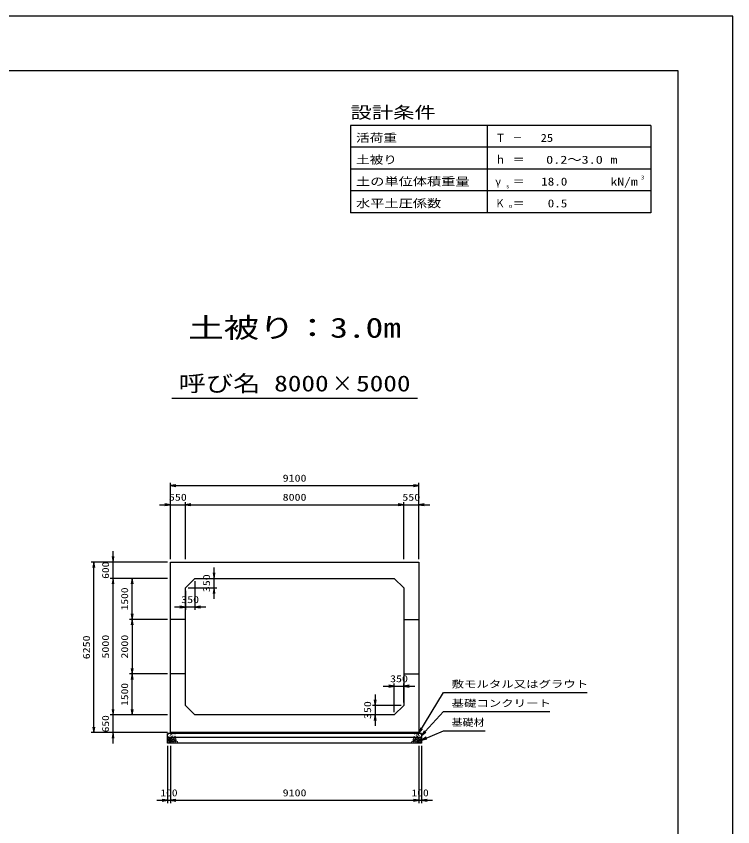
# Model space of a CAD drawing. Units: millimetres at full size. Extents: x 0 to 84100, y 0 to 59400.
# Drawn here: x 57854 to 84100, y 29700 to 59400 of the extents above; entities that cross this region are included whole.
import ezdxf
from ezdxf.enums import TextEntityAlignment as Align

# ---------------------------------------------------------------- set-up
doc = ezdxf.new("R2010")
doc.units = ezdxf.units.MM
for name, color, linetype, lineweight in [('D-DCR-HCHn', 4, 'Continuous', 9), ('D-STR-DIM', 7, 'Continuous', 25), ('D-STR-STRn', 1, 'Continuous', 25), ('D-STR-TXT', 7, 'Continuous', 25), ('D-TTL', 2, 'Continuous', 25), ('D-TTL-FRAM', 2, 'Continuous', 25), ('D-TTL-LINE', 7, 'Continuous', 25), ('D-TTL-TXT', 7, 'Continuous', 25)]:
    doc.layers.add(name, color=color, linetype=linetype, lineweight=lineweight)
doc.styles.add('ＭＳ ゴシック', font='')
doc.styles.get('ＭＳ ゴシック').set_extended_font_data('MS Gothic')

# ---------------------------------------------------------------- blocks, each defined once
blk = doc.blocks.new('open_arrow')
at = {"color": 0, "linetype": 'Continuous', "lineweight": -2}
blk.add_lwpolyline([(7.5, 1.25), (0, 0), (7.5, -1.25)], dxfattribs=at)

msp = doc.modelspace()

# ---------------------------------------------------------------- linework, layer by layer
at = {"layer": 'D-DCR-HCHn'}
for points in [[(63543.432, 32968.547), (63526.093, 32966.446), (63514.258, 32958.701), (63514.626, 32939.819), (63520.514, 32926.087), (63535.025, 32926.185), (63555.107, 32929.153), (63564.799, 32943.689), (63574.082, 32953.492), (63576.884, 32964.345), (63564.099, 32968.547), (63543.082, 32968.547)], [(72556.568, 32968.547), (72573.907, 32966.446), (72585.742, 32958.701), (72585.374, 32939.819), (72579.486, 32926.087), (72564.975, 32926.185), (72544.893, 32929.153), (72535.201, 32943.689), (72525.918, 32953.492), (72523.116, 32964.345), (72535.901, 32968.547), (72556.918, 32968.547)]]:
    msp.add_lwpolyline(points, dxfattribs=at)
for points in [[(63632.012, 32929.601), (63625.964, 32935.086), (63624.897, 32940.792), (63628.414, 32953.305), (63638.71, 32967.61), (63661.004, 32966.105), (63682.571, 32955.811), (63697.195, 32935.597), (63695.021, 32922.456), (63688.02, 32915.716), (63676.769, 32913.215), (63660.511, 32917.483), (63639.289, 32924.481)], [(72467.988, 32929.601), (72474.036, 32935.086), (72475.103, 32940.792), (72471.586, 32953.305), (72461.29, 32967.61), (72438.996, 32966.105), (72417.429, 32955.811), (72402.805, 32935.597), (72404.979, 32922.456), (72411.98, 32915.716), (72423.231, 32913.215), (72439.489, 32917.483), (72460.711, 32924.481)], [(63407.281, 32903.808), (63400.346, 32883.005), (63409.592, 32869.136), (63432.707, 32866.824), (63448.488, 32873.599), (63441.952, 32889.939), (63446.575, 32899.185), (63437.33, 32908.431), (63423.461, 32913.053)], [(63451.155, 32827.009), (63468.277, 32852.692), (63466.137, 32859.112), (63442.594, 32865.533), (63421.192, 32863.393), (63406.21, 32850.551), (63404.07, 32835.57), (63406.21, 32820.588), (63423.332, 32816.308)], [(63459.716, 32773.503), (63474.698, 32779.924), (63478.978, 32801.326), (63470.417, 32816.308), (63455.435, 32820.588), (63436.173, 32818.448), (63414.771, 32809.887), (63404.07, 32797.045), (63404.07, 32782.064), (63410.49, 32773.503), (63436.173, 32775.643)], [(63451.198, 32961.594), (63430.395, 32966.217), (63411.904, 32956.971), (63409.592, 32936.168), (63414.215, 32919.988), (63437.33, 32913.053), (63453.51, 32913.053), (63460.444, 32924.611), (63460.444, 32950.037)], [(63469.69, 32963.906), (63462.756, 32943.102), (63465.067, 32919.988), (63448.887, 32894.562), (63469.69, 32883.005), (63492.805, 32894.562), (63506.673, 32913.053), (63511.296, 32943.102), (63506.673, 32959.283), (63492.805, 32966.217)], [(63474.313, 32883.005), (63462.756, 32873.759), (63467.379, 32866.824), (63483.559, 32866.824), (63490.493, 32869.136), (63495.116, 32878.382), (63488.182, 32885.316)], [(63511.082, 32827.009), (63521.783, 32852.692), (63513.222, 32863.393), (63487.539, 32863.393), (63476.838, 32859.112), (63466.137, 32844.131), (63466.137, 32831.289), (63476.838, 32814.167), (63489.679, 32812.027)], [(63506.801, 32779.924), (63506.801, 32805.606), (63496.1, 32812.027), (63485.399, 32805.606), (63483.259, 32790.625), (63485.399, 32777.783), (63500.381, 32773.503)], [(63508.985, 32908.431), (63497.427, 32880.693), (63506.673, 32869.136), (63534.411, 32869.136), (63545.968, 32873.759), (63557.525, 32889.939), (63557.525, 32903.808), (63545.968, 32922.299), (63532.099, 32924.611)], [(63547.466, 32775.643), (63553.886, 32794.905), (63551.746, 32816.308), (63566.728, 32839.85), (63547.466, 32850.551), (63526.063, 32839.85), (63513.222, 32822.728), (63508.941, 32794.905), (63513.222, 32779.924), (63526.063, 32773.503)], [(63543.185, 32850.551), (63553.886, 32859.112), (63549.606, 32865.533), (63534.624, 32865.533), (63528.204, 32863.393), (63523.923, 32854.832), (63530.344, 32848.411)], [(63564.588, 32777.783), (63583.85, 32773.503), (63600.972, 32782.064), (63603.112, 32801.326), (63600.968, 32824.878), (63577.429, 32832.327), (63562.447, 32828.603), (63556.027, 32812.027), (63556.027, 32788.484)], [(63613.203, 32829.532), (63577.829, 32836.129), (63562.782, 32848.266), (63558.03, 32867.263), (63572.713, 32881.629), (63601.323, 32889.69), (63622.97, 32876.761), (63636.961, 32859.347), (63633.002, 32841.67)], [(63573.447, 32886.214), (63560.689, 32890.569), (63559.425, 32918.678), (63572.512, 32947.359), (63589.448, 32963.536), (63621.403, 32957.032), (63624.133, 32921.913), (63613.816, 32909.876), (63585.739, 32894.301)], [(63604.798, 32895.711), (63606.454, 32889.566), (63612.011, 32885.193), (63624.19, 32883.302), (63635.305, 32889.802), (63645.592, 32899.138), (63654.858, 32907.333), (63654.635, 32913.462), (63648.736, 32918.875), (63634.203, 32920.356), (63621.47, 32914.383), (63612.011, 32905.165), (63607.281, 32900.556)], [(63612.352, 32823.637), (63627.306, 32832.556), (63653.44, 32832.292), (63674.93, 32813.525), (63678.643, 32784.899), (63664.853, 32774.245), (63628.098, 32771.871), (63611.731, 32781.633), (63607.172, 32804.06)], [(63693.372, 32861.832), (63698.688, 32866.874), (63705.476, 32875.68), (63707.145, 32883.275), (63703.144, 32897.685), (63689.088, 32908.67), (63668.907, 32907.89), (63641.698, 32893.001), (63632.086, 32880.757), (63635.152, 32866.784), (63644.778, 32860.04), (63653.599, 32859.145), (63667.363, 32859.524), (63680.808, 32861.002)], [(63649.971, 32835.265), (63654.183, 32838.446), (63657.686, 32843.505), (63657.81, 32850.431), (63653.414, 32856.067), (63645.769, 32857.977), (63639.356, 32856.179), (63637.704, 32850.442), (63636.896, 32844.835), (63637.881, 32837.456), (63643.975, 32834.127)], [(63677.597, 32820.331), (63667.895, 32825.079), (63660.89, 32833.822), (63660.719, 32845.084), (63664.942, 32855.627), (63680.189, 32857.625), (63695.054, 32858.018), (63709.481, 32852.512), (63711.849, 32843.273), (63699.54, 32832.195), (63684.555, 32823.15)], [(63709.972, 32772.493), (63694.837, 32774.274), (63684.866, 32779.787), (63680.835, 32792.722), (63680.945, 32804.963), (63690.172, 32821.678), (63708.242, 32832.822), (63735.731, 32828.403), (63757.453, 32820.334), (63762.643, 32796.125), (63758.03, 32778.257), (63736.884, 32772.877)], [(72390.028, 32772.493), (72405.163, 32774.274), (72415.134, 32779.787), (72419.165, 32792.722), (72419.055, 32804.963), (72409.828, 32821.678), (72391.758, 32832.822), (72364.269, 32828.403), (72342.547, 32820.334), (72337.357, 32796.125), (72341.97, 32778.257), (72363.116, 32772.877)], [(72422.403, 32820.331), (72432.105, 32825.079), (72439.11, 32833.822), (72439.281, 32845.084), (72435.058, 32855.627), (72419.811, 32857.625), (72404.946, 32858.018), (72390.519, 32852.512), (72388.151, 32843.273), (72400.46, 32832.195), (72415.445, 32823.15)], [(72406.628, 32861.832), (72401.312, 32866.874), (72394.524, 32875.68), (72392.855, 32883.275), (72396.856, 32897.685), (72410.912, 32908.67), (72431.093, 32907.89), (72458.302, 32893.001), (72467.914, 32880.757), (72464.848, 32866.784), (72455.222, 32860.04), (72446.401, 32859.145), (72432.637, 32859.524), (72419.192, 32861.002)], [(72487.648, 32823.637), (72472.694, 32832.556), (72446.56, 32832.292), (72425.07, 32813.525), (72421.357, 32784.899), (72435.147, 32774.245), (72471.902, 32771.871), (72488.269, 32781.633), (72492.828, 32804.06)], [(72450.029, 32835.265), (72445.817, 32838.446), (72442.314, 32843.505), (72442.19, 32850.431), (72446.586, 32856.067), (72454.231, 32857.977), (72460.644, 32856.179), (72462.296, 32850.442), (72463.104, 32844.835), (72462.119, 32837.456), (72456.025, 32834.127)], [(72495.202, 32895.711), (72493.546, 32889.566), (72487.989, 32885.193), (72475.81, 32883.302), (72464.695, 32889.802), (72454.408, 32899.138), (72445.142, 32907.333), (72445.365, 32913.462), (72451.264, 32918.875), (72465.797, 32920.356), (72478.53, 32914.383), (72487.989, 32905.165), (72492.719, 32900.556)], [(72486.797, 32829.532), (72522.171, 32836.129), (72537.218, 32848.266), (72541.97, 32867.263), (72527.287, 32881.629), (72498.677, 32889.69), (72477.03, 32876.761), (72463.039, 32859.347), (72466.998, 32841.67)], [(72526.553, 32886.214), (72539.311, 32890.569), (72540.575, 32918.678), (72527.488, 32947.359), (72510.552, 32963.536), (72478.597, 32957.032), (72475.867, 32921.913), (72486.184, 32909.876), (72514.261, 32894.301)], [(72535.412, 32777.783), (72516.15, 32773.503), (72499.028, 32782.064), (72496.888, 32801.326), (72499.032, 32824.878), (72522.571, 32832.327), (72537.553, 32828.603), (72543.973, 32812.027), (72543.973, 32788.484)], [(72552.534, 32775.643), (72546.114, 32794.905), (72548.254, 32816.308), (72533.272, 32839.85), (72552.534, 32850.551), (72573.937, 32839.85), (72586.778, 32822.728), (72591.059, 32794.905), (72586.778, 32779.924), (72573.937, 32773.503)], [(72591.015, 32908.431), (72602.573, 32880.693), (72593.327, 32869.136), (72565.589, 32869.136), (72554.032, 32873.759), (72542.475, 32889.939), (72542.475, 32903.808), (72554.032, 32922.299), (72567.901, 32924.611)], [(72556.815, 32850.551), (72546.114, 32859.112), (72550.394, 32865.533), (72565.376, 32865.533), (72571.796, 32863.393), (72576.077, 32854.832), (72569.656, 32848.411)], [(72588.918, 32827.009), (72578.217, 32852.692), (72586.778, 32863.393), (72612.461, 32863.393), (72623.162, 32859.112), (72633.863, 32844.131), (72633.863, 32831.289), (72623.162, 32814.167), (72610.321, 32812.027)], [(72630.31, 32963.906), (72637.244, 32943.102), (72634.933, 32919.988), (72651.113, 32894.562), (72630.31, 32883.005), (72607.195, 32894.562), (72593.327, 32913.053), (72588.704, 32943.102), (72593.327, 32959.283), (72607.195, 32966.217)], [(72593.199, 32779.924), (72593.199, 32805.606), (72603.9, 32812.027), (72614.601, 32805.606), (72616.741, 32790.625), (72614.601, 32777.783), (72599.619, 32773.503)], [(72625.687, 32883.005), (72637.244, 32873.759), (72632.621, 32866.824), (72616.441, 32866.824), (72609.507, 32869.136), (72604.884, 32878.382), (72611.818, 32885.316)], [(72640.284, 32773.503), (72625.302, 32779.924), (72621.022, 32801.326), (72629.583, 32816.308), (72644.565, 32820.588), (72663.827, 32818.448), (72685.229, 32809.887), (72695.93, 32797.045), (72695.93, 32782.064), (72689.51, 32773.503), (72663.827, 32775.643)], [(72648.845, 32827.009), (72631.723, 32852.692), (72633.863, 32859.112), (72657.406, 32865.533), (72678.808, 32863.393), (72693.79, 32850.551), (72695.93, 32835.57), (72693.79, 32820.588), (72676.668, 32816.308)], [(72648.802, 32961.594), (72669.605, 32966.217), (72688.096, 32956.971), (72690.408, 32936.168), (72685.785, 32919.988), (72662.67, 32913.053), (72646.49, 32913.053), (72639.556, 32924.611), (72639.556, 32950.037)], [(72692.719, 32903.808), (72699.654, 32883.005), (72690.408, 32869.136), (72667.293, 32866.824), (72651.512, 32873.599), (72658.048, 32889.939), (72653.425, 32899.185), (72662.67, 32908.431), (72676.539, 32913.053)]]:
    msp.add_lwpolyline(points, close=True, dxfattribs=at)
for centre, radius in [((63416.091, 33086.145), 4.5), ((63417.803, 33005.879), 4.5), ((63493.437, 33038.641), 4.5), ((63525.004, 33086.145), 11.25), ((63559.996, 33014.955), 11.25), ((63591.563, 33062.459), 4.5), ((63667.197, 33095.221), 4.5), ((63668.909, 33014.955), 4.5), ((72431.091, 33014.955), 4.5), ((72432.803, 33095.221), 4.5), ((72508.437, 33062.459), 4.5), ((72540.004, 33014.955), 11.25), ((72574.996, 33086.145), 11.25), ((72606.563, 33038.641), 4.5), ((72682.197, 33005.879), 4.5), ((72683.909, 33086.145), 4.5)]:
    msp.add_circle(centre, radius, dxfattribs=at)
at = {"layer": 'D-STR-DIM'}
for p, q in [((63500, 39500), (63500, 42300)), ((63500, 42200), (72600, 42200)), ((72600, 39500), (72600, 42300)), ((63500, 39500), (63500, 41600)), ((64050, 39500), (64050, 41600)), ((64050, 39500), (64050, 41600)), ((72050, 39500), (72050, 41600)), ((72050, 39500), (72050, 41600)), ((72600, 39500), (72600, 41600)), ((63100, 41500), (64450, 41500)), ((64050, 41500), (72050, 41500)), ((71650, 41500), (73000, 41500)), ((61400, 38400), (61400, 39800)), ((63400, 39400), (60600, 39400)), ((60700, 33150), (60700, 39400)), ((63400, 39400), (61300, 39400)), ((65100, 38050), (65100, 39200)), ((63400, 38800), (61300, 38800)), ((63400, 38800), (61300, 38800)), ((61400, 33800), (61400, 38800)), ((63400, 38800), (62000, 38800)), ((62100, 37300), (62100, 38800)), ((64400, 38700), (64400, 37650)), ((64500, 38800), (65200, 38800)), ((64050, 38350), (64050, 37650)), ((64150, 38450), (65200, 38450)), ((64800, 37750), (63650, 37750)), ((63400, 37300), (62000, 37300)), ((63400, 37300), (62000, 37300)), ((62100, 37300), (62100, 35300)), ((63400, 35300), (62000, 35300)), ((63400, 35300), (62000, 35300)), ((62100, 33800), (62100, 35300)), ((71300, 34850), (72450, 34850)), ((71700, 33900), (71700, 34950)), ((72050, 34250), (72050, 34950)), ((71000, 34550), (71000, 33400)), ((61400, 32750), (61400, 34200)), ((71950, 34150), (70900, 34150)), ((63400, 33800), (61300, 33800)), ((63400, 33800), (61300, 33800)), ((63400, 33800), (62000, 33800)), ((71600, 33800), (70900, 33800)), ((63400, 33150), (60600, 33150)), ((63400, 33150), (61300, 33150)), ((63400, 32670), (63400, 30570)), ((63500, 32670), (63500, 30570)), ((63500, 32670), (63500, 30570)), ((72600, 32670), (72600, 30570)), ((72600, 32670), (72600, 30570)), ((72700, 32670), (72700, 30570)), ((63000, 30670), (63900, 30670)), ((63500, 30670), (72600, 30670)), ((72200, 30670), (73100, 30670))]:
    msp.add_line(p, q, dxfattribs=at)
at = {"layer": 'D-STR-STRn'}
for p, q in [((63500, 39400), (72600, 39400)), ((63500, 33150), (63500, 39400)), ((72600, 39400), (72600, 33150)), ((64050, 38450), (64400, 38800)), ((64400, 38800), (71700, 38800)), ((71700, 38800), (72050, 38450)), ((64050, 34150), (64050, 38450)), ((72050, 38450), (72050, 34150)), ((64050, 37300), (63500, 37300)), ((72050, 37300), (72600, 37300)), ((64050, 35300), (63500, 35300)), ((72050, 35300), (72600, 35300)), ((64400, 33800), (64050, 34150)), ((72050, 34150), (71700, 33800)), ((71700, 33800), (64400, 33800)), ((72700, 33120), (63400, 33120)), ((63400, 32770), (63400, 33120)), ((72700, 32970), (63400, 32970)), ((72600, 33150), (63500, 33150)), ((63500, 33150), (63500, 33120)), ((72600, 33150), (72600, 33120)), ((72700, 33120), (72700, 32770)), ((72700, 32770), (63400, 32770))]:
    msp.add_line(p, q, dxfattribs=at)
at = {"layer": 'D-STR-TXT'}
for points in [[(72600, 33135), (73500, 34620), (73700, 34620), (78767.513, 34620)], [(72700, 33045), (73500, 33920), (73700, 33920), (77403.046, 33920)], [(72700, 32870), (73500, 33220), (73700, 33220), (75029.442, 33220)]]:
    msp.add_lwpolyline(points, dxfattribs=at)
at = {"layer": 'D-TTL'}
for points in [[(0, 0), (84100, 0), (84100, 59400), (0, 59400)], [(2000, 2000), (82100, 2000), (82100, 57400), (2000, 57400)]]:
    msp.add_lwpolyline(points, close=True, dxfattribs=at)
at = {"layer": 'D-TTL-FRAM'}
for p, q in [((81100, 55400), (70100, 55400)), ((70100, 55400), (70100, 52200)), ((81100, 55400), (81100, 52200)), ((81100, 52200), (70100, 52200))]:
    msp.add_line(p, q, dxfattribs=at)
at = {"layer": 'D-TTL-LINE'}
for p, q in [((75100, 55400), (75100, 52200)), ((81100, 54600), (70100, 54600)), ((81100, 53800), (70100, 53800)), ((81100, 53000), (70100, 53000))]:
    msp.add_line(p, q, dxfattribs=at)
at = {"layer": 'D-TTL-TXT'}
msp.add_line((63550, 45400), (72550, 45400), dxfattribs=at)

# ---------------------------------------------------------------- block references
at = {"layer": 'D-STR-DIM', "xscale": 26.7, "yscale": 26.7}
for p in [(63500, 42200), (64050, 41500), (64050, 41500), (72600, 41500), (64400, 37750), (72050, 34850), (63500, 30670), (63500, 30670), (72700, 30670)]:
    msp.add_blockref('open_arrow', p, dxfattribs=at)
for p, rotation in [((72600, 42200), 180), ((63500, 41500), 180), ((72050, 41500), 180), ((72050, 41500), 180), ((61400, 39400), 90), ((60700, 39400), 270), ((65100, 38800), 90), ((61400, 38800), 270), ((61400, 38800), 270), ((62100, 38800), 270), ((65100, 38450), 270), ((64050, 37750), 180), ((62100, 37300), 90), ((62100, 37300), 270), ((62100, 35300), 90), ((62100, 35300), 270), ((71700, 34850), 180), ((71000, 34150), 90), ((61400, 33800), 90), ((61400, 33800), 90), ((62100, 33800), 90), ((71000, 33800), 270), ((60700, 33150), 90), ((61400, 33150), 270), ((63400, 30670), 180), ((72600, 30670), 180), ((72600, 30670), 180)]:
    msp.add_blockref('open_arrow', p, dxfattribs=dict(at, rotation=rotation))
at = {"layer": 'D-STR-TXT', "xscale": 26.7, "yscale": 26.7}
for p, rotation in [((72600, 33135), 58.8), ((72700, 33045), 47.6), ((72700, 32870), 23.6)]:
    msp.add_blockref('open_arrow', p, dxfattribs=dict(at, rotation=rotation))

# ---------------------------------------------------------------- texts
at = {"layer": 'D-STR-DIM', "style": 'ＭＳ ゴシック'}
for s, width, p in [('9100', 1.25, (68050, 42475)), ('550', 1.25, (63775, 41775)), ('8000', 1.25, (68050, 41775)), ('550', 1.25, (72325, 41775)), ('350', 1.25, (64225, 38025)), ('350', 1.25, (71875, 35125)), ('100', 1.2, (63450, 30945)), ('9100', 1.25, (68050, 30945)), ('100', 1.2, (72650, 30945))]:
    msp.add_text(s, height=256.6, dxfattribs=dict(at, width=width)).set_placement(p, align=Align.MIDDLE_CENTER)
for s, width, p in [('600', 1.2, (61125, 39100)), ('350', 1.25, (64825, 38625)), ('1500', 1.2, (61825, 38050)), ('6250', 1.25, (60425, 36275)), ('5000', 1.25, (61125, 36300)), ('2000', 1.25, (61825, 36300)), ('1500', 1.2, (61825, 34550)), ('350', 1.25, (70725, 33975)), ('650', 1.2, (61125, 33475))]:
    msp.add_text(s, height=256.6, rotation=90, dxfattribs=dict(at, width=width)).set_placement(p, align=Align.MIDDLE_CENTER)
at = {"layer": 'D-STR-TXT', "style": 'ＭＳ ゴシック'}
for s, width, p in [('敷モルタル又はグラウト', 1.3, (73800, 34720)), ('基礎コンクリート', 1.3, (73800, 34020)), ('基礎材', 1.15, (73800, 33320))]:
    msp.add_text(s, height=256.6, dxfattribs=dict(at, width=width)).set_placement(p, align=Align.BOTTOM_LEFT)
at = {"layer": 'D-TTL-TXT', "style": 'ＭＳ ゴシック'}
for s, height, width, p in [('設計条件', 439.9, 1.3, (70100, 55520)), ('活荷重', 293.3, 1.25, (70300, 54706.667)), ('Ｔ', 293.3, 0.95, (75400, 54706.667)), ('－', 293.3, 0.85, (76040, 54706.667)), ('土被り', 293.3, 1.25, (70300, 53906.667)), ('ｈ', 293.3, 0.95, (75400, 53906.667)), ('＝', 293.3, 1.1, (76040, 53906.667)), ('m', 293.3, 1.25, (79620, 53906.667)), ('土の単位体積重量', 293.3, 1.3, (70300, 53106.667)), ('kN/m', 293.3, 1.25, (79620, 53106.667)), ('3', 146.6, 1.15, (80740, 53373.333)), ('γ', 293.3, 0.95, (75400, 53106.667)), ('s', 146.6, 1.15, (75800, 53053.333)), ('＝', 293.3, 1.1, (76040, 53106.667)), ('水平土圧係数', 293.3, 1.3, (70300, 52306.667)), ('Ｋ', 293.3, 0.85, (75400, 52306.667)), ('＝', 293.3, 1.1, (76040, 52306.667)), ('o', 146.6, 1.2, (75900, 52333.333))]:
    msp.add_text(s, height=height, dxfattribs=dict(at, width=width)).set_placement(p, align=Align.BOTTOM_LEFT)
for s, width, p in [('25', 1.15, (77520.203, 54706.667)), ('0.2～3.0', 1.3, (79339.492, 53906.667)), ('18.0', 1.2, (78040, 53106.667)), ('0.5', 1.2, (78040, 52306.667))]:
    msp.add_text(s, height=293.3, dxfattribs=dict(at, width=width)).set_placement(p, align=Align.BOTTOM_RIGHT)
for s, height, width, p in [('土被り：3.0m', 733.1, 1.3, (68050, 47400)), ('呼び名', 586.5, 1.25, (65300, 45475)), ('8000', 586.5, 1.25, (68300, 45475)), ('×', 586.5, 0.95, (69800, 45475)), ('5000', 586.5, 1.25, (71300, 45475))]:
    msp.add_text(s, height=height, dxfattribs=dict(at, width=width)).set_placement(p, align=Align.BOTTOM_CENTER)

doc.saveas('drawing.dxf')
